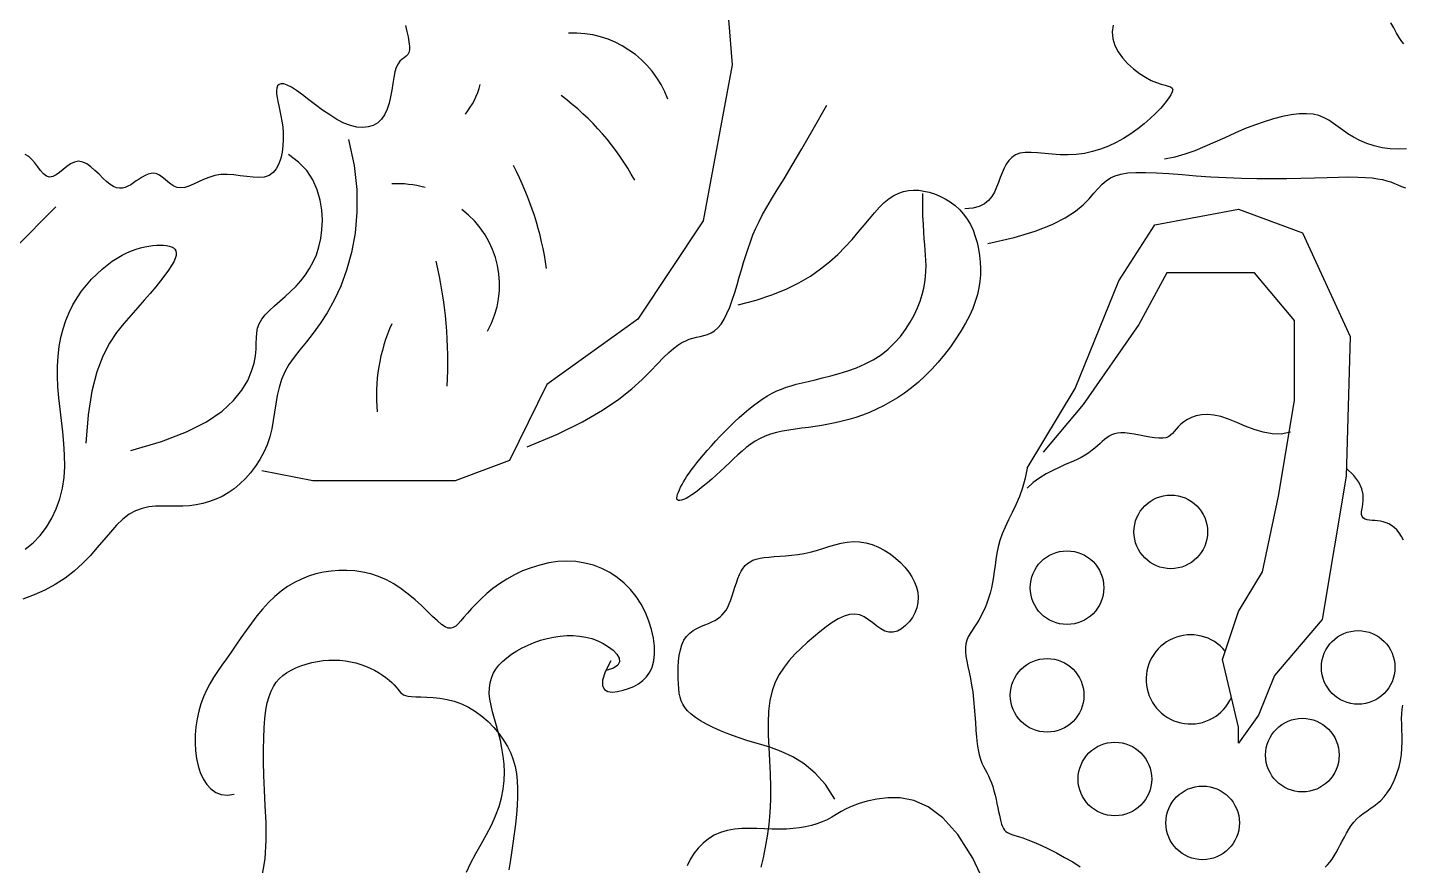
# Model space of a CAD drawing. Extents: x 2475 to 5335, y 627 to 2827.
# Drawn here: x 3657.5 to 3945.7, y 1951.9 to 2127.4 of the extents above; entities that cross this region are included whole.
import ezdxf

# ---------------------------------------------------------------- set-up
doc = ezdxf.new("R2010")
doc.units = 0
doc.header["$MEASUREMENT"] = 0
doc.layers.add('3', color=3, linetype='CONTINUOUS')
doc.layers.add('7', color=7, linetype='CONTINUOUS')

msp = doc.modelspace()

# ---------------------------------------------------------------- linework, layer by layer
at = {"layer": '3'}
for points in [[(3737.41, 2220.82), (3754.93, 2210.17), (3788.45, 2183.53), (3802.16, 2157.65), (3805.21, 2119.6), (3799.12, 2086.87), (3785.4, 2066.33), (3766.36, 2052.63), (3758.51, 2036.69), (3747.15, 2032.43), (3717.31, 2032.43), (3706.66, 2034.56)], [(3736.72, 2127.82), (3737.01, 2126.58), (3737.27, 2125.42), (3737.47, 2124.37), (3737.59, 2123.45), (3737.59, 2122.71), (3737.46, 2122.14), (3737.21, 2121.72), (3736.87, 2121.38), (3736.46, 2121.07), (3736.03, 2120.74), (3735.58, 2120.33), (3735.17, 2119.78), (3734.81, 2119.05), (3734.51, 2118.09), (3734.28, 2116.94), (3734.06, 2115.65), (3733.85, 2114.28), (3733.6, 2112.89), (3733.29, 2111.53), (3732.88, 2110.26), (3732.37, 2109.12), (3731.71, 2108.18), (3730.91, 2107.43), (3729.98, 2106.89), (3728.94, 2106.56), (3727.8, 2106.43), (3726.56, 2106.53), (3725.23, 2106.84), (3723.82, 2107.38), (3722.36, 2108.14), (3720.86, 2109.07), (3719.35, 2110.1), (3717.88, 2111.19), (3716.46, 2112.27), (3715.12, 2113.28), (3713.91, 2114.17), (3712.84, 2114.87), (3711.95, 2115.34), (3711.23, 2115.58), (3710.66, 2115.62), (3710.23, 2115.48), (3709.93, 2115.17), (3709.75, 2114.72), (3709.68, 2114.15), (3709.71, 2113.48), (3709.81, 2112.72), (3709.97, 2111.88), (3710.18, 2110.96), (3710.4, 2109.97), (3710.63, 2108.91), (3710.83, 2107.77), (3711, 2106.57), (3711.1, 2105.29), (3711.12, 2103.96), (3711.05, 2102.61), (3710.88, 2101.27), (3710.6, 2100), (3710.19, 2098.84), (3709.65, 2097.82), (3708.97, 2097), (3708.14, 2096.41), (3707.14, 2096.08), (3706.02, 2095.97), (3704.78, 2096.02), (3703.47, 2096.17), (3702.11, 2096.36), (3700.73, 2096.53), (3699.36, 2096.63), (3698.03, 2096.59), (3696.75, 2096.37), (3695.54, 2096), (3694.4, 2095.55), (3693.32, 2095.06), (3692.31, 2094.59), (3691.36, 2094.19), (3690.48, 2093.91), (3689.66, 2093.8), (3688.91, 2093.91), (3688.21, 2094.19), (3687.56, 2094.6), (3686.94, 2095.08), (3686.34, 2095.59), (3685.76, 2096.08), (3685.19, 2096.48), (3684.61, 2096.76), (3684.01, 2096.87), (3683.4, 2096.83), (3682.79, 2096.66), (3682.16, 2096.39), (3681.54, 2096.05), (3680.93, 2095.66), (3680.32, 2095.25), (3679.72, 2094.85), (3679.14, 2094.47), (3678.57, 2094.15), (3678, 2093.91), (3677.42, 2093.76), (3676.82, 2093.72), (3676.19, 2093.82), (3675.54, 2094.07), (3674.84, 2094.5), (3674.1, 2095.11), (3673.32, 2095.85), (3672.5, 2096.65), (3671.66, 2097.46), (3670.81, 2098.2), (3669.94, 2098.81), (3669.08, 2099.22), (3668.22, 2099.37), (3667.38, 2099.22), (3666.56, 2098.83), (3665.75, 2098.28), (3664.97, 2097.65), (3664.22, 2097.03), (3663.49, 2096.51), (3662.79, 2096.16), (3662.12, 2096.06), (3661.48, 2096.29), (3660.86, 2096.77), (3660.26, 2097.44), (3659.66, 2098.22), (3659.05, 2099.02), (3658.42, 2099.76), (3657.76, 2100.37), (3657.06, 2100.77)], [(3885.08, 2127.89), (3884.88, 2126.46), (3884.97, 2125.04), (3885.38, 2123.65), (3886.08, 2122.3), (3887, 2121.02), (3888.09, 2119.83), (3889.29, 2118.74), (3890.55, 2117.78), (3891.81, 2116.97), (3893.02, 2116.33), (3894.12, 2115.86), (3895.09, 2115.54), (3895.92, 2115.31), (3896.59, 2115.12), (3897.09, 2114.94), (3897.41, 2114.71), (3897.54, 2114.38), (3897.44, 2113.92), (3897.13, 2113.27), (3896.61, 2112.47), (3895.91, 2111.55), (3895.03, 2110.53), (3894, 2109.45), (3892.84, 2108.34), (3891.57, 2107.22), (3890.2, 2106.14), (3888.76, 2105.12), (3887.25, 2104.17), (3885.68, 2103.32), (3884.06, 2102.56), (3882.41, 2101.91), (3880.73, 2101.39), (3879.03, 2101.01), (3877.32, 2100.78), (3875.62, 2100.71), (3873.93, 2100.75), (3872.29, 2100.87), (3870.72, 2101.02), (3869.23, 2101.15), (3867.85, 2101.23), (3866.61, 2101.21), (3865.52, 2101.05), (3864.6, 2100.71), (3863.83, 2100.2), (3863.18, 2099.55), (3862.64, 2098.78), (3862.18, 2097.91), (3861.77, 2096.97), (3861.4, 2095.98), (3861.02, 2094.95), (3860.63, 2093.93), (3860.18, 2092.92), (3859.63, 2091.99), (3858.94, 2091.14), (3858.07, 2090.43), (3856.98, 2089.87), (3855.63, 2089.52), (3853.98, 2089.39)], [(3946.01, 2123.99), (3945.55, 2124.5), (3945.03, 2125.28), (3944.46, 2126.24), (3943.87, 2127.31), (3943.28, 2128.39)], [(3762.22, 2039.54), (3768.57, 2042.21), (3773.8, 2044.79), (3778.06, 2047.24), (3781.48, 2049.56), (3784.2, 2051.71), (3786.36, 2053.67), (3788.09, 2055.43), (3789.52, 2056.96), (3790.78, 2058.25), (3791.9, 2059.31), (3792.91, 2060.16), (3793.82, 2060.85), (3794.67, 2061.38), (3795.46, 2061.78), (3796.22, 2062.09), (3796.97, 2062.32), (3797.73, 2062.5), (3798.49, 2062.67), (3799.26, 2062.85), (3800.02, 2063.09), (3800.77, 2063.42), (3801.5, 2063.87), (3802.2, 2064.47), (3802.87, 2065.27), (3803.51, 2066.28), (3804.11, 2067.48), (3804.68, 2068.84), (3805.22, 2070.31), (3805.73, 2071.87), (3806.23, 2073.47), (3806.7, 2075.08), (3807.16, 2076.66), (3807.61, 2078.19), (3808.06, 2079.67), (3808.53, 2081.11), (3809.02, 2082.53), (3809.56, 2083.94), (3810.16, 2085.36), (3810.83, 2086.79), (3811.59, 2088.25), (3812.45, 2089.78), (3813.46, 2091.45), (3814.66, 2093.4), (3816.08, 2095.73), (3817.79, 2098.55), (3819.82, 2101.98), (3822.21, 2106.13), (3825.01, 2111.1)], [(3946.51, 2101.96), (3944.82, 2101.88), (3943.12, 2101.97), (3941.43, 2102.22), (3939.78, 2102.62), (3938.21, 2103.12), (3936.74, 2103.73), (3935.41, 2104.4), (3934.23, 2105.12), (3933.16, 2105.87), (3932.18, 2106.61), (3931.23, 2107.32), (3930.28, 2107.96), (3929.28, 2108.51), (3928.18, 2108.94), (3926.96, 2109.23), (3925.56, 2109.34), (3924.02, 2109.29), (3922.33, 2109.09), (3920.53, 2108.74), (3918.64, 2108.26), (3916.68, 2107.66), (3914.66, 2106.95), (3912.6, 2106.14), (3910.53, 2105.25), (3908.46, 2104.31), (3906.37, 2103.36), (3904.27, 2102.44), (3902.17, 2101.59), (3900.06, 2100.85), (3897.95, 2100.25), (3895.83, 2099.84)], [(3724.79, 2103.95), (3725.95, 2098.52), (3726.51, 2093.43), (3726.57, 2088.68), (3726.18, 2084.28), (3725.44, 2080.23), (3724.4, 2076.53), (3723.16, 2073.2), (3721.78, 2070.25), (3720.33, 2067.65), (3718.85, 2065.37), (3717.39, 2063.36), (3715.96, 2061.55), (3714.62, 2059.89), (3713.39, 2058.33), (3712.32, 2056.8), (3711.43, 2055.26), (3710.74, 2053.65), (3710.24, 2051.99), (3709.86, 2050.28), (3709.56, 2048.55), (3709.3, 2046.8), (3709.03, 2045.06), (3708.71, 2043.34), (3708.28, 2041.65), (3707.72, 2040), (3707.02, 2038.42), (3706.21, 2036.91), (3705.29, 2035.48), (3704.27, 2034.14), (3703.18, 2032.9), (3702.02, 2031.78), (3700.81, 2030.78), (3699.57, 2029.92), (3698.29, 2029.18), (3696.98, 2028.56), (3695.64, 2028.07), (3694.28, 2027.68), (3692.89, 2027.4), (3691.49, 2027.21), (3690.07, 2027.12), (3688.64, 2027.1), (3687.2, 2027.13), (3685.77, 2027.14), (3684.34, 2027.1), (3682.92, 2026.96), (3681.52, 2026.66), (3680.15, 2026.16), (3678.8, 2025.42), (3677.49, 2024.39), (3676.19, 2023.13), (3674.88, 2021.68), (3673.53, 2020.1), (3672.12, 2018.44), (3670.62, 2016.75), (3669.02, 2015.09), (3667.27, 2013.51), (3665.38, 2012.05), (3663.34, 2010.74), (3661.18, 2009.56), (3658.92, 2008.53), (3656.57, 2007.65)], [(3679.2, 2038.77), (3685.63, 2040.64), (3690.87, 2042.67), (3695.04, 2044.82), (3698.28, 2047.03), (3700.71, 2049.24), (3702.47, 2051.41), (3703.68, 2053.48), (3704.48, 2055.39), (3704.99, 2057.11), (3705.28, 2058.64), (3705.42, 2060.01), (3705.47, 2061.25), (3705.49, 2062.37), (3705.55, 2063.41), (3705.72, 2064.39), (3706.06, 2065.34), (3706.61, 2066.27), (3707.36, 2067.19), (3708.26, 2068.12), (3709.28, 2069.07), (3710.38, 2070.04), (3711.53, 2071.04), (3712.67, 2072.09), (3713.79, 2073.19), (3714.83, 2074.35), (3715.79, 2075.58), (3716.65, 2076.9), (3717.41, 2078.3), (3718.06, 2079.81), (3718.59, 2081.43), (3718.98, 2083.17), (3719.22, 2085.04), (3719.31, 2087.04), (3719.21, 2089.13), (3718.86, 2091.26), (3718.25, 2093.39), (3717.32, 2095.46), (3716.03, 2097.41), (3714.34, 2099.21), (3712.21, 2100.81)], [(3858.81, 2082.15), (3864.28, 2083.41), (3868.72, 2084.75), (3872.25, 2086.14), (3875.02, 2087.54), (3877.14, 2088.93), (3878.76, 2090.27), (3880.01, 2091.53), (3881.01, 2092.67), (3881.9, 2093.68), (3882.73, 2094.55), (3883.57, 2095.28), (3884.47, 2095.88), (3885.49, 2096.35), (3886.68, 2096.7), (3888.1, 2096.92), (3889.8, 2097.03), (3891.82, 2097.03), (3894.14, 2096.94), (3896.72, 2096.78), (3899.51, 2096.58), (3902.46, 2096.36), (3905.55, 2096.14), (3908.72, 2095.96), (3911.93, 2095.82), (3915.15, 2095.76), (3918.32, 2095.75), (3921.42, 2095.79), (3924.41, 2095.86), (3927.24, 2095.94), (3929.89, 2096.01), (3932.31, 2096.07), (3934.47, 2096.09), (3936.34, 2096.07), (3937.94, 2096), (3939.31, 2095.88), (3940.49, 2095.72), (3941.51, 2095.53), (3942.41, 2095.3), (3943.23, 2095.04), (3943.99, 2094.75), (3944.75, 2094.44), (3945.51, 2094.11), (3946.29, 2093.78)], [(3806.49, 2069.29), (3810.21, 2070.27), (3813.55, 2071.38), (3816.54, 2072.6), (3819.21, 2073.93), (3821.6, 2075.34), (3823.73, 2076.81), (3825.63, 2078.33), (3827.35, 2079.88), (3828.91, 2081.44), (3830.33, 2082.99), (3831.64, 2084.5), (3832.84, 2085.96), (3833.97, 2087.33), (3835.04, 2088.6), (3836.07, 2089.74), (3837.08, 2090.73), (3838.08, 2091.55), (3839.09, 2092.2), (3840.11, 2092.7), (3841.14, 2093.04), (3842.17, 2093.25), (3843.23, 2093.33), (3844.3, 2093.29), (3845.4, 2093.14), (3846.51, 2092.89), (3847.64, 2092.54), (3848.76, 2092.09), (3849.86, 2091.54), (3850.92, 2090.88), (3851.92, 2090.13), (3852.86, 2089.27), (3853.71, 2088.32), (3854.47, 2087.27), (3855.13, 2086.13), (3855.69, 2084.92), (3856.16, 2083.65), (3856.54, 2082.33), (3856.84, 2080.99), (3857.06, 2079.63), (3857.2, 2078.27), (3857.26, 2076.92), (3857.24, 2075.57), (3857.13, 2074.21), (3856.92, 2072.84), (3856.6, 2071.44), (3856.16, 2070.01), (3855.61, 2068.54), (3854.92, 2067.01), (3854.1, 2065.43), (3853.15, 2063.8), (3852.1, 2062.15), (3850.95, 2060.51), (3849.71, 2058.89), (3848.41, 2057.32), (3847.06, 2055.82), (3845.66, 2054.41), (3844.24, 2053.11), (3842.8, 2051.92), (3841.35, 2050.83), (3839.88, 2049.84), (3838.4, 2048.95), (3836.93, 2048.14), (3835.46, 2047.42), (3833.99, 2046.78), (3832.54, 2046.21), (3831.1, 2045.71), (3829.67, 2045.28), (3828.24, 2044.9), (3826.82, 2044.57), (3825.41, 2044.29), (3824, 2044.04), (3822.59, 2043.83), (3821.18, 2043.64), (3819.79, 2043.46), (3818.41, 2043.27), (3817.06, 2043.07), (3815.74, 2042.84), (3814.48, 2042.56), (3813.27, 2042.23), (3812.13, 2041.82), (3811.06, 2041.32), (3810.05, 2040.75), (3809.09, 2040.11), (3808.17, 2039.4), (3807.27, 2038.65), (3806.39, 2037.86), (3805.51, 2037.04), (3804.61, 2036.19), (3803.7, 2035.33), (3802.77, 2034.47), (3801.83, 2033.63), (3800.91, 2032.8), (3800, 2032.02), (3799.13, 2031.29), (3798.29, 2030.62), (3797.5, 2030.02), (3796.78, 2029.52), (3796.13, 2029.09), (3795.54, 2028.76), (3795.02, 2028.52), (3794.58, 2028.36), (3794.22, 2028.29), (3793.94, 2028.31), (3793.75, 2028.42), (3793.64, 2028.61), (3793.61, 2028.88), (3793.66, 2029.22), (3793.77, 2029.62), (3793.93, 2030.07), (3794.14, 2030.56), (3794.4, 2031.09), (3794.69, 2031.63), (3795, 2032.19), (3795.35, 2032.77), (3795.73, 2033.38), (3796.16, 2034.01), (3796.64, 2034.68), (3797.18, 2035.4), (3797.78, 2036.17), (3798.44, 2036.99), (3799.18, 2037.88), (3799.99, 2038.81), (3800.85, 2039.78), (3801.76, 2040.78), (3802.71, 2041.79), (3803.69, 2042.8), (3804.68, 2043.79), (3805.69, 2044.77), (3806.69, 2045.7), (3807.7, 2046.59), (3808.7, 2047.44), (3809.7, 2048.23), (3810.69, 2048.97), (3811.67, 2049.65), (3812.64, 2050.26), (3813.6, 2050.8), (3814.56, 2051.26), (3815.52, 2051.67), (3816.51, 2052.03), (3817.54, 2052.35), (3818.65, 2052.66), (3819.85, 2052.96), (3821.15, 2053.27), (3822.59, 2053.61), (3824.17, 2053.98), (3825.86, 2054.41), (3827.63, 2054.9), (3829.45, 2055.47), (3831.27, 2056.13), (3833.06, 2056.91), (3834.78, 2057.8), (3836.41, 2058.84), (3837.9, 2060.01), (3839.25, 2061.31), (3840.47, 2062.7), (3841.56, 2064.16), (3842.51, 2065.66), (3843.33, 2067.17), (3844.02, 2068.65), (3844.59, 2070.09), (3845.03, 2071.46), (3845.36, 2072.77), (3845.59, 2074.01), (3845.74, 2075.21), (3845.81, 2076.37), (3845.83, 2077.49), (3845.79, 2078.59), (3845.73, 2079.68), (3845.65, 2080.76), (3845.55, 2081.89), (3845.45, 2083.13), (3845.35, 2084.51), (3845.27, 2086.1), (3845.19, 2087.94), (3845.14, 2090.09), (3845.13, 2092.61)], [(3663.47, 2089.81), (3654.83, 2081.17)], [(3867.04, 2035.1), (3877.07, 2051.79), (3886.26, 2074.34), (3893.78, 2086.03), (3911.33, 2089.37), (3924.71, 2084.36), (3934.74, 2062.65), (3933.9, 2033.43), (3928.89, 2003.37), (3918.86, 1991.68), (3915.51, 1983.33), (3911.33, 1977.48), (3911.33, 1980.82), (3907.99, 1995.02), (3911.33, 2005.04), (3916.35, 2013.39), (3919.69, 2029.25), (3923.04, 2049.29), (3923.04, 2065.99), (3914.68, 2076.01), (3896.29, 2076.01), (3890.44, 2065.15), (3878.74, 2048.45), (3870.38, 2038.44)], [(3657.05, 2018.09), (3658.69, 2019.46), (3660.17, 2021.01), (3661.47, 2022.72), (3662.59, 2024.58), (3663.53, 2026.57), (3664.28, 2028.67), (3664.83, 2030.87), (3665.18, 2033.14), (3665.32, 2035.47), (3665.3, 2037.85), (3665.15, 2040.26), (3664.91, 2042.68), (3664.63, 2045.09), (3664.33, 2047.48), (3664.06, 2049.83), (3663.87, 2052.12), (3663.77, 2054.34), (3663.79, 2056.48), (3663.92, 2058.55), (3664.16, 2060.54), (3664.51, 2062.45), (3664.97, 2064.28), (3665.54, 2066.03), (3666.23, 2067.69), (3667.01, 2069.27), (3667.9, 2070.76), (3668.86, 2072.15), (3669.88, 2073.45), (3670.94, 2074.65), (3672.03, 2075.76), (3673.13, 2076.75), (3674.22, 2077.64), (3675.29, 2078.42), (3676.33, 2079.1), (3677.35, 2079.68), (3678.34, 2080.18), (3679.31, 2080.59), (3680.26, 2080.94), (3681.18, 2081.21), (3682.08, 2081.44), (3682.95, 2081.61), (3683.79, 2081.73), (3684.59, 2081.8), (3685.34, 2081.83), (3686.03, 2081.8), (3686.67, 2081.73), (3687.23, 2081.61), (3687.71, 2081.44), (3688.11, 2081.21), (3688.41, 2080.93), (3688.61, 2080.59), (3688.7, 2080.16), (3688.66, 2079.65), (3688.49, 2079.04), (3688.17, 2078.33), (3687.71, 2077.51), (3687.09, 2076.57), (3686.33, 2075.51), (3685.42, 2074.34), (3684.39, 2073.07), (3683.24, 2071.7), (3681.98, 2070.25), (3680.63, 2068.71), (3679.2, 2067.1), (3677.69, 2065.4), (3676.17, 2063.5), (3674.69, 2061.26), (3673.3, 2058.56), (3672.06, 2055.24), (3671.02, 2051.19), (3670.23, 2046.27), (3669.76, 2040.34)], [(3922.2, 2042.61), (3920.3, 2042.22), (3918.39, 2042.25), (3916.47, 2042.6), (3914.58, 2043.18), (3912.73, 2043.89), (3910.95, 2044.64), (3909.24, 2045.33), (3907.64, 2045.88), (3906.16, 2046.21), (3904.81, 2046.33), (3903.57, 2046.26), (3902.46, 2046.05), (3901.47, 2045.71), (3900.6, 2045.28), (3899.85, 2044.8), (3899.22, 2044.28), (3898.69, 2043.76), (3898.26, 2043.26), (3897.87, 2042.78), (3897.49, 2042.35), (3897.1, 2041.98), (3896.65, 2041.68), (3896.11, 2041.47), (3895.45, 2041.36), (3894.65, 2041.36), (3893.72, 2041.45), (3892.71, 2041.61), (3891.64, 2041.81), (3890.55, 2042.02), (3889.48, 2042.22), (3888.45, 2042.38), (3887.51, 2042.47), (3886.68, 2042.48), (3885.95, 2042.4), (3885.3, 2042.25), (3884.73, 2042.04), (3884.2, 2041.76), (3883.71, 2041.43), (3883.24, 2041.06), (3882.78, 2040.66), (3882.3, 2040.23), (3881.79, 2039.78), (3881.24, 2039.31), (3880.64, 2038.83), (3879.96, 2038.33), (3879.19, 2037.83), (3878.33, 2037.33), (3877.34, 2036.83), (3876.24, 2036.34), (3875.03, 2035.82), (3873.74, 2035.26), (3872.4, 2034.63), (3871.03, 2033.91), (3869.67, 2033.07), (3868.32, 2032.08), (3867.04, 2030.92)], [(3867.04, 2035.1), (3866.63, 2032.98), (3866.07, 2031), (3865.4, 2029.16), (3864.66, 2027.42), (3863.89, 2025.79), (3863.13, 2024.23), (3862.42, 2022.75), (3861.81, 2021.32), (3861.33, 2019.93), (3860.96, 2018.58), (3860.68, 2017.26), (3860.46, 2015.98), (3860.29, 2014.73), (3860.14, 2013.51), (3859.98, 2012.32), (3859.79, 2011.16), (3859.56, 2010.02), (3859.28, 2008.92), (3858.95, 2007.85), (3858.59, 2006.83), (3858.2, 2005.85), (3857.77, 2004.92), (3857.33, 2004.04), (3856.87, 2003.23), (3856.39, 2002.47), (3855.92, 2001.77), (3855.47, 2001.09), (3855.06, 2000.43), (3854.69, 1999.75), (3854.4, 1999.06), (3854.19, 1998.32), (3854.08, 1997.52), (3854.08, 1996.65), (3854.18, 1995.69), (3854.36, 1994.66), (3854.59, 1993.54), (3854.85, 1992.33), (3855.12, 1991.04), (3855.38, 1989.66), (3855.61, 1988.2), (3855.8, 1986.64), (3855.94, 1985.03), (3856.06, 1983.4), (3856.17, 1981.78), (3856.28, 1980.2), (3856.4, 1978.71), (3856.54, 1977.32), (3856.73, 1976.09), (3856.96, 1975.03), (3857.24, 1974.11), (3857.54, 1973.32), (3857.88, 1972.61), (3858.22, 1971.95), (3858.57, 1971.31), (3858.91, 1970.66), (3859.23, 1969.97), (3859.54, 1969.2), (3859.81, 1968.37), (3860.06, 1967.5), (3860.3, 1966.61), (3860.51, 1965.71), (3860.7, 1964.82), (3860.88, 1963.96), (3861.05, 1963.15), (3861.2, 1962.4), (3861.34, 1961.71), (3861.49, 1961.09), (3861.66, 1960.54), (3861.84, 1960.05), (3862.04, 1959.62), (3862.29, 1959.27), (3862.58, 1958.97), (3862.92, 1958.74), (3863.34, 1958.55), (3863.84, 1958.37), (3864.46, 1958.17), (3865.21, 1957.94), (3866.1, 1957.64), (3867.17, 1957.25), (3868.43, 1956.75), (3869.88, 1956.1), (3871.48, 1955.34), (3873.17, 1954.49), (3874.89, 1953.56), (3876.57, 1952.59), (3878.16, 1951.6)], [(3945.9, 2019.99), (3945.47, 2020.8), (3945, 2021.52), (3944.49, 2022.15), (3943.96, 2022.67), (3943.4, 2023.08), (3942.83, 2023.41), (3942.24, 2023.65), (3941.65, 2023.83), (3941.06, 2023.95), (3940.47, 2024.04), (3939.89, 2024.1), (3939.33, 2024.15), (3938.79, 2024.21), (3938.3, 2024.29), (3937.87, 2024.43), (3937.52, 2024.64), (3937.27, 2024.94), (3937.12, 2025.36), (3937.11, 2025.91), (3937.21, 2026.61), (3937.37, 2027.46), (3937.48, 2028.45), (3937.44, 2029.56), (3937.16, 2030.79), (3936.54, 2032.13), (3935.49, 2033.57), (3933.9, 2035.1)], [(3826.75, 1965.76), (3824.76, 1968.8), (3822.6, 1971.22), (3820.3, 1973.12), (3817.91, 1974.59), (3815.49, 1975.73), (3813.08, 1976.61), (3810.74, 1977.33), (3808.51, 1977.99), (3806.44, 1978.66), (3804.53, 1979.34), (3802.79, 1980.04), (3801.21, 1980.75), (3799.81, 1981.46), (3798.57, 1982.17), (3797.5, 1982.87), (3796.6, 1983.57), (3795.87, 1984.25), (3795.3, 1984.93), (3794.85, 1985.63), (3794.52, 1986.35), (3794.28, 1987.13), (3794.12, 1987.97), (3794.01, 1988.88), (3793.94, 1989.89), (3793.88, 1991), (3793.86, 1992.18), (3793.88, 1993.41), (3793.96, 1994.65), (3794.1, 1995.87), (3794.34, 1997.03), (3794.66, 1998.09), (3795.1, 1999.04), (3795.66, 1999.84), (3796.32, 2000.5), (3797.05, 2001.06), (3797.83, 2001.52), (3798.63, 2001.9), (3799.44, 2002.25), (3800.21, 2002.56), (3800.93, 2002.87), (3801.58, 2003.19), (3802.16, 2003.54), (3802.68, 2003.92), (3803.14, 2004.34), (3803.55, 2004.82), (3803.93, 2005.37), (3804.27, 2005.99), (3804.6, 2006.69), (3804.9, 2007.48), (3805.2, 2008.34), (3805.49, 2009.25), (3805.78, 2010.17), (3806.08, 2011.08), (3806.4, 2011.96), (3806.73, 2012.78), (3807.09, 2013.52), (3807.49, 2014.15), (3807.92, 2014.68), (3808.4, 2015.13), (3808.95, 2015.49), (3809.56, 2015.79), (3810.26, 2016.02), (3811.04, 2016.2), (3811.92, 2016.34), (3812.91, 2016.46), (3814, 2016.55), (3815.16, 2016.64), (3816.38, 2016.74), (3817.65, 2016.86), (3818.95, 2017.02), (3820.27, 2017.23), (3821.58, 2017.51), (3822.89, 2017.85), (3824.18, 2018.24), (3825.47, 2018.65), (3826.75, 2019.03), (3828.03, 2019.35), (3829.31, 2019.59), (3830.61, 2019.71), (3831.91, 2019.67), (3833.23, 2019.46), (3834.54, 2019.07), (3835.84, 2018.54), (3837.09, 2017.88), (3838.3, 2017.11), (3839.43, 2016.26), (3840.47, 2015.33), (3841.4, 2014.35), (3842.21, 2013.33), (3842.89, 2012.3), (3843.44, 2011.24), (3843.84, 2010.17), (3844.09, 2009.09), (3844.19, 2008.01), (3844.13, 2006.93), (3843.9, 2005.86), (3843.51, 2004.81), (3842.97, 2003.82), (3842.31, 2002.9), (3841.55, 2002.1), (3840.72, 2001.44), (3839.85, 2000.97), (3838.96, 2000.71), (3838.07, 2000.7), (3837.21, 2000.96), (3836.37, 2001.42), (3835.53, 2002.02), (3834.68, 2002.68), (3833.81, 2003.33), (3832.9, 2003.91), (3831.94, 2004.33), (3830.91, 2004.53), (3829.81, 2004.45), (3828.65, 2004.11), (3827.43, 2003.54), (3826.16, 2002.78), (3824.87, 2001.87), (3823.56, 2000.83), (3822.24, 1999.71), (3820.92, 1998.54), (3819.62, 1997.34), (3818.36, 1996.11), (3817.17, 1994.8), (3816.07, 1993.4), (3815.08, 1991.89), (3814.24, 1990.24), (3813.57, 1988.41), (3813.09, 1986.4), (3812.82, 1984.17), (3812.72, 1981.77), (3812.75, 1979.22), (3812.86, 1976.56), (3813.01, 1973.83), (3813.16, 1971.07), (3813.26, 1968.31), (3813.26, 1965.6), (3813.13, 1962.96), (3812.88, 1960.41), (3812.54, 1957.97), (3812.13, 1955.66), (3811.68, 1953.48), (3811.2, 1951.47)], [(3779.78, 1994.71), (3778.62, 1992.41), (3778.06, 1990.69), (3778.03, 1989.48), (3778.42, 1988.7), (3779.14, 1988.3), (3780.1, 1988.19), (3781.2, 1988.3), (3782.36, 1988.56), (3783.49, 1988.91), (3784.57, 1989.36), (3785.57, 1989.91), (3786.47, 1990.58), (3787.26, 1991.38), (3787.92, 1992.33), (3788.43, 1993.43), (3788.77, 1994.71), (3788.93, 1996.17), (3788.9, 1997.78), (3788.7, 1999.49), (3788.32, 2001.27), (3787.76, 2003.06), (3787.04, 2004.85), (3786.16, 2006.57), (3785.11, 2008.19), (3783.91, 2009.68), (3782.57, 2011.02), (3781.1, 2012.2), (3779.53, 2013.22), (3777.86, 2014.07), (3776.12, 2014.74), (3774.31, 2015.22), (3772.45, 2015.51), (3770.57, 2015.6), (3768.67, 2015.5), (3766.77, 2015.23), (3764.9, 2014.8), (3763.06, 2014.24), (3761.28, 2013.55), (3759.58, 2012.75), (3757.96, 2011.85), (3756.46, 2010.88), (3755.06, 2009.85), (3753.77, 2008.8), (3752.59, 2007.73), (3751.52, 2006.68), (3750.56, 2005.67), (3749.71, 2004.73), (3748.97, 2003.87), (3748.33, 2003.11), (3747.77, 2002.48), (3747.26, 2002), (3746.76, 2001.68), (3746.25, 2001.54), (3745.69, 2001.6), (3745.05, 2001.87), (3744.31, 2002.37), (3743.43, 2003.11), (3742.42, 2004.04), (3741.29, 2005.13), (3740.06, 2006.3), (3738.73, 2007.51), (3737.33, 2008.71), (3735.85, 2009.84), (3734.31, 2010.85), (3732.73, 2011.7), (3731.11, 2012.39), (3729.46, 2012.92), (3727.8, 2013.31), (3726.12, 2013.55), (3724.45, 2013.66), (3722.79, 2013.65), (3721.16, 2013.52), (3719.55, 2013.27), (3717.97, 2012.92), (3716.43, 2012.44), (3714.93, 2011.85), (3713.47, 2011.13), (3712.04, 2010.29), (3710.67, 2009.31), (3709.33, 2008.19), (3708.04, 2006.94), (3706.8, 2005.58), (3705.6, 2004.13), (3704.44, 2002.62), (3703.32, 2001.08), (3702.23, 1999.53), (3701.19, 1998.01), (3700.17, 1996.54), (3699.19, 1995.14), (3698.24, 1993.8), (3697.35, 1992.49), (3696.51, 1991.2), (3695.73, 1989.9), (3695.02, 1988.57), (3694.39, 1987.18), (3693.84, 1985.73), (3693.39, 1984.19), (3693.04, 1982.58), (3692.79, 1980.92), (3692.64, 1979.24), (3692.62, 1977.56), (3692.71, 1975.9), (3692.92, 1974.29), (3693.26, 1972.75), (3693.73, 1971.31), (3694.34, 1969.99), (3695.08, 1968.84), (3695.95, 1967.89), (3696.97, 1967.17), (3698.12, 1966.72), (3699.41, 1966.57), (3700.84, 1966.76)], [(3749.49, 1950.45), (3750.42, 1952.38), (3751.47, 1954.35), (3752.58, 1956.34), (3753.69, 1958.33), (3754.73, 1960.32), (3755.63, 1962.27), (3756.34, 1964.18), (3756.87, 1966.05), (3757.22, 1967.87), (3757.42, 1969.65), (3757.48, 1971.4), (3757.41, 1973.1), (3757.23, 1974.77), (3756.96, 1976.41), (3756.62, 1978.02), (3756.22, 1979.59), (3755.8, 1981.11), (3755.38, 1982.59), (3755, 1984.01), (3754.67, 1985.37), (3754.43, 1986.67), (3754.3, 1987.89), (3754.31, 1989.04), (3754.45, 1990.12), (3754.73, 1991.12), (3755.13, 1992.07), (3755.66, 1992.97), (3756.31, 1993.81), (3757.08, 1994.61), (3757.96, 1995.38), (3758.95, 1996.11), (3760.04, 1996.8), (3761.2, 1997.45), (3762.44, 1998.04), (3763.73, 1998.57), (3765.06, 1999.03), (3766.42, 1999.41), (3767.79, 1999.71), (3769.16, 1999.91), (3770.53, 2000.01), (3771.88, 2000.02), (3773.21, 1999.91), (3774.52, 1999.7), (3775.79, 1999.38), (3777.02, 1998.94), (3778.2, 1998.37), (3779.31, 1997.69), (3780.29, 1996.93), (3781.05, 1996.12), (3781.52, 1995.3), (3781.6, 1994.51), (3781.23, 1993.79), (3780.32, 1993.18), (3778.78, 1992.72)], [(3706.64, 1949.18), (3707.34, 1953.23), (3707.57, 1957.13), (3707.51, 1960.84), (3707.33, 1964.35), (3707.17, 1967.64), (3707.05, 1970.7), (3706.99, 1973.54), (3706.98, 1976.15), (3707.02, 1978.55), (3707.12, 1980.72), (3707.28, 1982.67), (3707.5, 1984.4), (3707.78, 1985.92), (3708.13, 1987.24), (3708.55, 1988.38), (3709.04, 1989.37), (3709.61, 1990.23), (3710.26, 1990.97), (3711, 1991.63), (3711.83, 1992.22), (3712.75, 1992.76), (3713.75, 1993.24), (3714.81, 1993.68), (3715.93, 1994.05), (3717.09, 1994.36), (3718.27, 1994.61), (3719.46, 1994.78), (3720.66, 1994.88), (3721.83, 1994.9), (3722.99, 1994.85), (3724.13, 1994.73), (3725.24, 1994.55), (3726.31, 1994.3), (3727.35, 1993.99), (3728.36, 1993.63), (3729.32, 1993.22), (3730.23, 1992.76), (3731.09, 1992.27), (3731.89, 1991.75), (3732.63, 1991.22), (3733.29, 1990.69), (3733.88, 1990.18), (3734.39, 1989.68), (3734.81, 1989.22), (3735.15, 1988.81), (3735.42, 1988.44), (3735.68, 1988.12), (3735.96, 1987.85), (3736.29, 1987.62), (3736.71, 1987.45), (3737.26, 1987.31), (3737.98, 1987.23), (3738.89, 1987.18), (3739.97, 1987.16), (3741.19, 1987.12), (3742.54, 1987.04), (3743.96, 1986.89), (3745.45, 1986.64), (3746.96, 1986.27), (3748.47, 1985.73), (3749.95, 1985.02), (3751.38, 1984.14), (3752.76, 1983.12), (3754.05, 1981.99), (3755.25, 1980.76), (3756.34, 1979.46), (3757.3, 1978.11), (3758.13, 1976.75), (3758.8, 1975.37), (3759.33, 1973.98), (3759.73, 1972.56), (3760, 1971.09), (3760.17, 1969.56), (3760.24, 1967.95), (3760.22, 1966.25), (3760.13, 1964.43), (3759.97, 1962.51), (3759.77, 1960.5), (3759.52, 1958.47), (3759.25, 1956.45), (3758.97, 1954.49), (3758.68, 1952.64), (3758.39, 1950.95)], [(3929.49, 1951.48), (3930.01, 1952), (3930.49, 1952.57), (3930.95, 1953.2), (3931.39, 1953.87), (3931.81, 1954.59), (3932.23, 1955.35), (3932.65, 1956.15), (3933.08, 1956.98), (3933.51, 1957.81), (3933.97, 1958.64), (3934.46, 1959.45), (3934.97, 1960.23), (3935.53, 1960.95), (3936.13, 1961.62), (3936.78, 1962.21), (3937.47, 1962.74), (3938.2, 1963.25), (3938.93, 1963.76), (3939.68, 1964.28), (3940.42, 1964.85), (3941.15, 1965.48), (3941.84, 1966.21), (3942.5, 1967.05), (3943.11, 1967.99), (3943.67, 1969.03), (3944.18, 1970.14), (3944.61, 1971.32), (3944.98, 1972.55), (3945.26, 1973.82), (3945.46, 1975.12), (3945.58, 1976.42), (3945.62, 1977.73), (3945.62, 1979.01), (3945.59, 1980.26), (3945.55, 1981.46), (3945.52, 1982.59), (3945.54, 1983.64), (3945.6, 1984.58), (3945.75, 1985.41)], [(3858.72, 1946.8), (3855.67, 1953.39), (3852.53, 1958.32), (3849.37, 1961.84), (3846.26, 1964.14), (3843.26, 1965.47), (3840.42, 1966.03), (3837.81, 1966.05), (3835.49, 1965.76), (3833.5, 1965.35), (3831.81, 1964.85), (3830.37, 1964.31), (3829.13, 1963.73), (3828.03, 1963.13), (3827.02, 1962.54), (3826.06, 1961.97), (3825.08, 1961.44), (3824.05, 1960.97), (3822.96, 1960.56), (3821.8, 1960.22), (3820.58, 1959.94), (3819.3, 1959.72), (3817.96, 1959.57), (3816.56, 1959.47), (3815.09, 1959.44), (3813.56, 1959.47), (3811.99, 1959.53), (3810.4, 1959.58), (3808.8, 1959.61), (3807.22, 1959.57), (3805.67, 1959.44), (3804.18, 1959.19), (3802.76, 1958.78), (3801.44, 1958.19), (3800.21, 1957.43), (3799.09, 1956.52), (3798.08, 1955.49), (3797.19, 1954.35), (3796.42, 1953.11), (3795.78, 1951.81)]]:
    msp.add_lwpolyline(points, dxfattribs=at)
for centre in [(3897.13, 2021.74), (3875.39, 2010.05), (3936.41, 1993.35), (3871.21, 1987.5), (3924.71, 1974.98), (3885.42, 1969.97), (3903.81, 1960.78)]:
    msp.add_circle(centre, 7.71, dxfattribs=at)
for centre, radius, start, end in [((3771.79, 2104.98), 21.27, 20.3072, 92.3662), ((3736.22, 2119.68), 16.72, 321.5162, 345.3071), ((3737.03, 2069.4), 54.38, 28.5612, 53.5143), ((3701.31, 2067.91), 65.6, 7.8868, 27.7848), ((3735.04, 2073.4), 21.27, 74.2132, 93.1191), ((3736.68, 2073.43), 19.77, 330.8667, 53.109), ((3657.05, 2057.64), 88.57, 356.5083, 13.5868), ((3766.99, 2050.32), 36.35, 155.5823, 185.4741), ((3901.3, 1990.84), 9.34, 39.0433, 336.2818)]:
    msp.add_arc(centre, radius, start, end, dxfattribs=at)
at = {"layer": '7'}
for radius in [640, 600]:
    msp.add_circle((3904.88, 1987.44), radius, dxfattribs=at)

doc.saveas('drawing.dxf')
